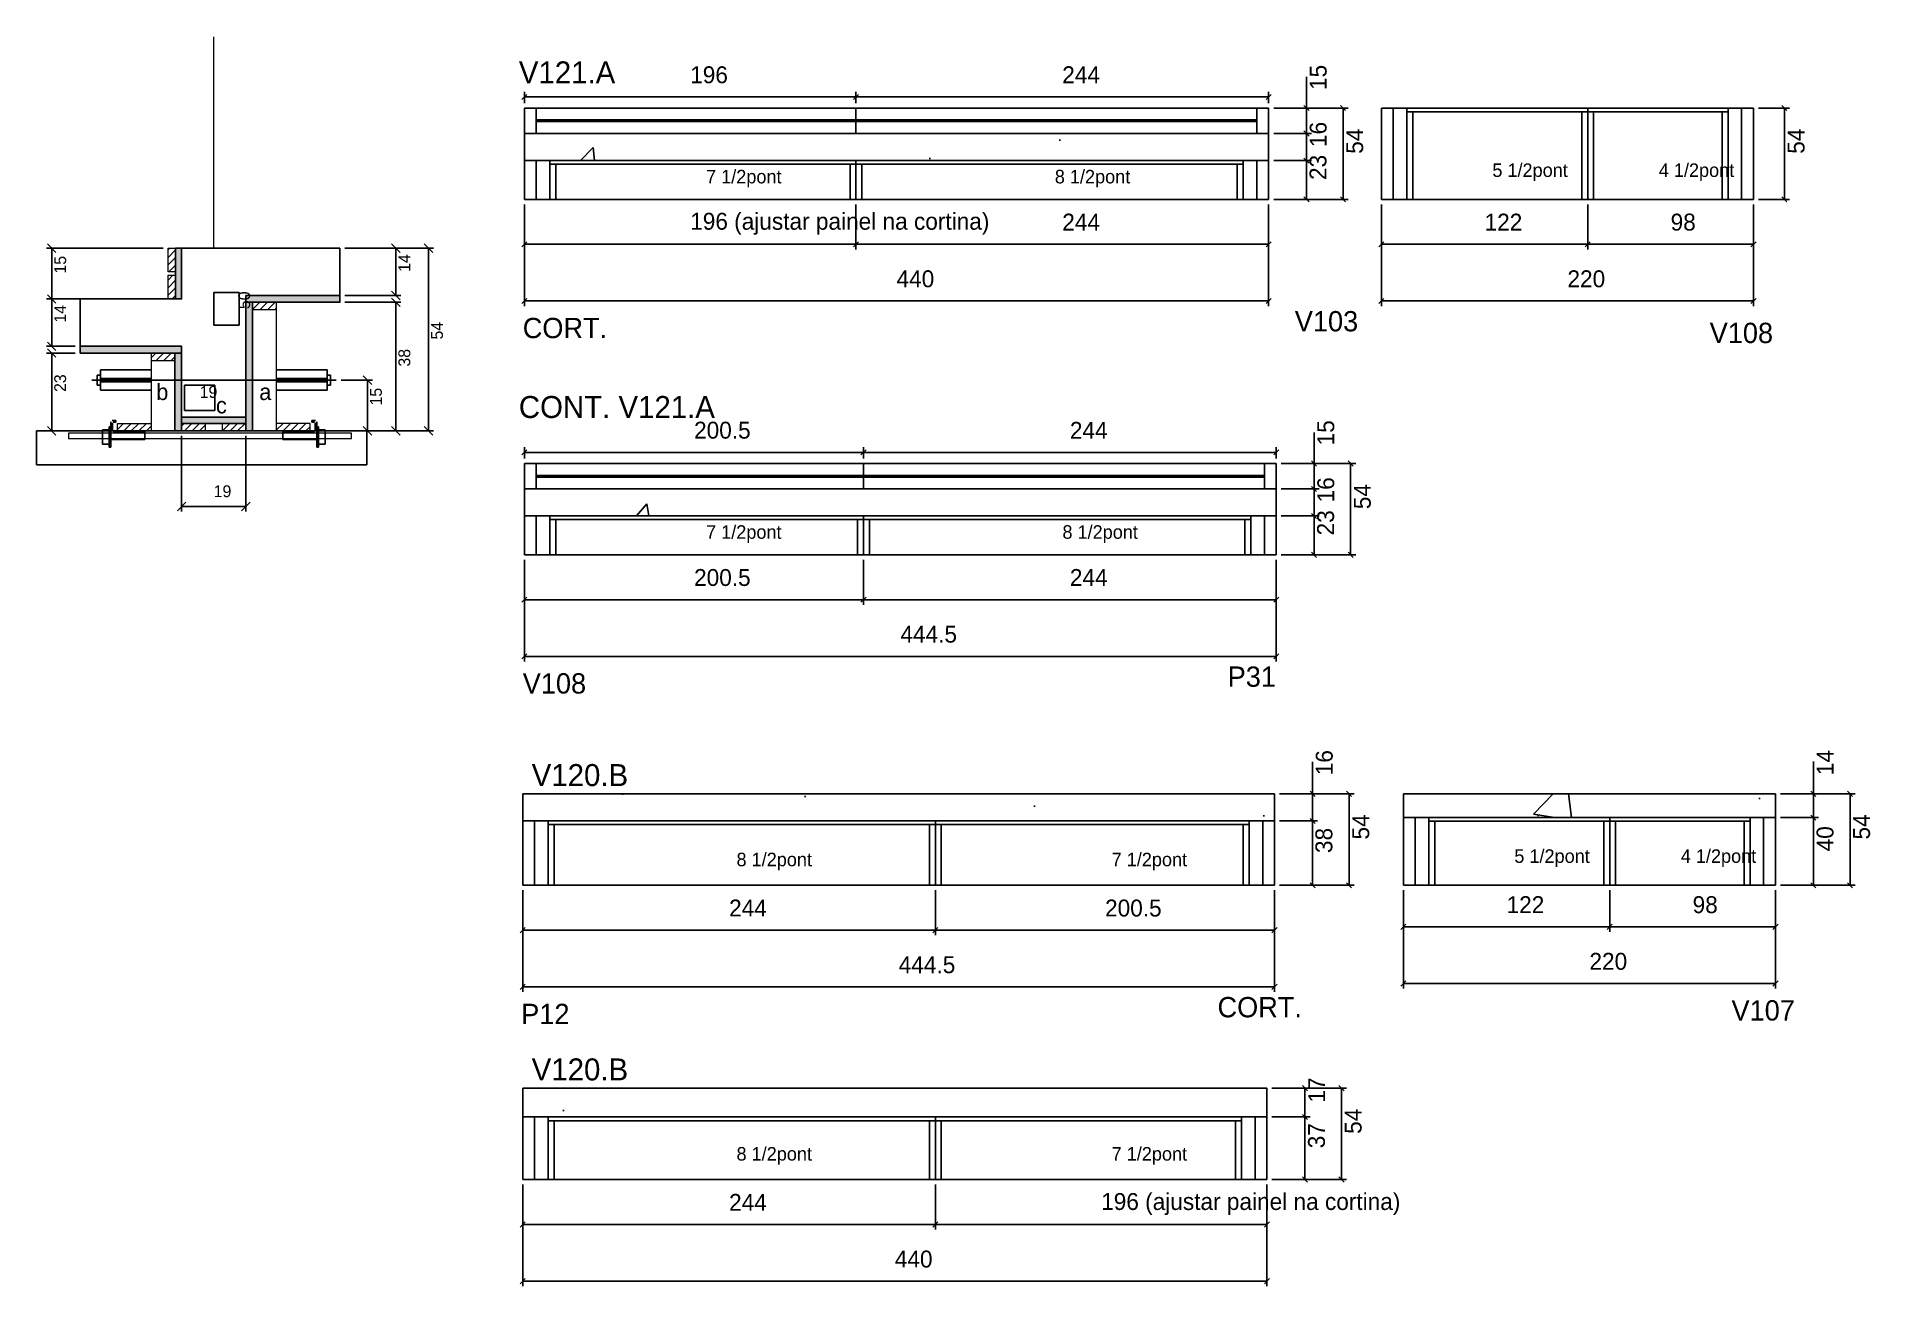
# Model space of a CAD drawing. Header units: metres. Extents: x 1733 to 2817, y 11588 to 12327.
import ezdxf

# ---------------------------------------------------------------- set-up
doc = ezdxf.new("R2010")
doc.units = ezdxf.units.M
for name, color, linetype in [('5', 7, 'Continuous'), ('barrote', 7, 'Continuous'), ('CONCRETO', 7, 'Continuous'), ('COTA', 7, 'Continuous'), ('Cota Seção (2x)', 7, 'Continuous'), ('detalhes', 7, 'Continuous'), ('Hachura', 7, 'Continuous'), ('Madeira', 7, 'Continuous'), ('Painéis', 7, 'Continuous'), ('presilha', 7, 'Continuous'), ('SARR_2.2x7', 7, 'Continuous'), ('SARR_3.5x7', 7, 'Continuous'), ('SCO-___-LAJ', 7, 'Continuous'), ('TENSOR', 7, 'Continuous'), ('texto', 7, 'Continuous'), ('Texto Seção', 7, 'Continuous')]:
    doc.layers.add(name, color=color, linetype=linetype)

msp = doc.modelspace()

# ---------------------------------------------------------------- hatches: boundary and pattern name
at = {"layer": 'COTA'}
h = msp.add_hatch(dxfattribs=at)
h.set_pattern_fill('AR-CONC')
h.paths.add_polyline_path([(2461.7, 12269.9), (2461.7, 12253.9), (2021.7, 12253.9), (2021.7, 12269.9), (2461.7, 12269.9)])
h = msp.add_hatch(dxfattribs=at)
h.set_pattern_fill('AR-CONC')
h.paths.add_polyline_path([(2466.2, 12059.8), (2466.2, 12043.8), (2026.2, 12043.8), (2026.2, 12059.8), (2466.2, 12059.8)])
h = msp.add_hatch(dxfattribs=at)
h.set_pattern_fill('AR-CONC')
h.paths.add_polyline_path([(2020.7, 11879.5), (2020.7, 11863.5), (2465.2, 11863.5), (2465.2, 11879.5), (2020.7, 11879.5)])
h = msp.add_hatch(dxfattribs=at)
h.set_pattern_fill('AR-CONC')
h.paths.add_polyline_path([(2761.4, 11879.5), (2541.4, 11879.5), (2541.4, 11865.5), (2761.4, 11865.5), (2761.4, 11879.5)])
h = msp.add_hatch(dxfattribs=at)
h.set_pattern_fill('AR-CONC')
h.paths.add_polyline_path([(2020.7, 11705.5), (2020.7, 11688.5), (2460.7, 11688.5), (2460.7, 11705.5), (2020.7, 11705.5)])
at = {"layer": 'Hachura'}
h = msp.add_hatch(dxfattribs=at)
h.set_pattern_fill('ANSI31')
h.paths.add_polyline_path([(1811, 12202.1), (1815.4, 12202.1), (1815.4, 12188.1), (1811, 12188.1), (1811, 12202.1)])
h = msp.add_hatch(color=7, dxfattribs=at)
h.dxf.hatch_style = 1
h.paths.add_polyline_path([(1815.4, 12202.1), (1819, 12202.1), (1819, 12172.1), (1815.4, 12172.1), (1815.4, 12202.1)])
h = msp.add_hatch(dxfattribs=at)
h.set_pattern_fill('ANSI31')
h.paths.add_polyline_path([(1811, 12186.1), (1815.4, 12186.1), (1815.4, 12172.1), (1811, 12172.1), (1811, 12186.1)])
h = msp.add_hatch(color=7, dxfattribs=at)
h.dxf.hatch_style = 1
h.paths.add_polyline_path([(1861, 12174.1), (1857, 12174.1), (1857, 12094.1), (1861, 12094.1), (1861, 12174.1)])
h = msp.add_hatch(color=7, dxfattribs=at)
h.dxf.hatch_style = 1
h.paths.add_polyline_path([(1857, 12170.1), (1857, 12174.1), (1912.6, 12174.1), (1912.6, 12170.1), (1857, 12170.1)])
h = msp.add_hatch(dxfattribs=at)
h.set_pattern_fill('ANSI31')
h.paths.add_polyline_path([(1861, 12165.7), (1861, 12170.1), (1875, 12170.1), (1875, 12165.7), (1861, 12165.7)])
h = msp.add_hatch(color=7, dxfattribs=at)
h.dxf.hatch_style = 1
h.paths.add_polyline_path([(1759, 12140.1), (1759, 12144.1), (1819, 12144.1), (1819, 12140.1), (1759, 12140.1)])
h = msp.add_hatch(dxfattribs=at)
h.set_pattern_fill('ANSI31')
h.paths.add_polyline_path([(1815, 12135.7), (1815, 12140.1), (1801, 12140.1), (1801, 12135.7), (1815, 12135.7)])
h = msp.add_hatch(color=7, dxfattribs=at)
h.dxf.hatch_style = 1
h.paths.add_polyline_path([(1815, 12140.1), (1819, 12140.1), (1819, 12094.1), (1815, 12094.1), (1815, 12140.1)])
h = msp.add_hatch(color=7, dxfattribs=at)
h.dxf.hatch_style = 1
h.paths.add_polyline_path([(1819, 12098.5), (1819, 12102.1), (1857, 12102.1), (1857, 12098.5), (1819, 12098.5)])
h = msp.add_hatch(dxfattribs=at)
h.set_pattern_fill('ANSI31')
h.paths.add_polyline_path([(1781, 12094.1), (1781, 12098.5), (1801, 12098.5), (1801, 12094.1), (1781, 12094.1)])
h = msp.add_hatch(dxfattribs=at)
h.set_pattern_fill('ANSI31')
h.paths.add_polyline_path([(1819, 12094.1), (1819, 12098.5), (1833, 12098.5), (1833, 12094.1), (1819, 12094.1)])
h = msp.add_hatch(dxfattribs=at)
h.set_pattern_fill('ANSI31')
h.paths.add_polyline_path([(1857, 12094.1), (1857, 12098.5), (1843, 12098.5), (1843, 12094.1), (1857, 12094.1)])
h = msp.add_hatch(dxfattribs=at)
h.set_pattern_fill('ANSI31')
h.paths.add_polyline_path([(1895, 12094.1), (1895, 12098.5), (1875, 12098.5), (1875, 12094.1), (1895, 12094.1)])

# ---------------------------------------------------------------- linework, layer by layer
at = {"color": 7, "lineweight": 25}
for p, q in [((1769, 12127.1), (1769, 12121.1)), ((1771, 12127.1), (1769, 12127.1)), ((1771, 12130.1), (1771, 12118.1)), ((1771, 12130.1), (1801, 12130.1)), ((1801, 12125.1), (1771, 12125.1)), ((1801, 12123.1), (1771, 12123.1)), ((1905, 12130.1), (1875, 12130.1)), ((1875, 12125.1), (1905, 12125.1)), ((1875, 12123.1), (1905, 12123.1)), ((1905, 12130.1), (1905, 12118.1)), ((1907, 12127.1), (1905, 12127.1)), ((1907, 12127.1), (1907, 12121.1)), ((1771, 12121.1), (1769, 12121.1)), ((1771, 12118.1), (1801, 12118.1)), ((1905, 12118.1), (1875, 12118.1)), ((1905, 12121.1), (1907, 12121.1))]:
    msp.add_line(p, q, dxfattribs=at)
at = {"layer": 'barrote', "color": 251, "lineweight": 25}
msp.add_lwpolyline([(1928.5, 12074.1), (1733.3, 12074.1), (1733.3, 12094.1), (1928.5, 12094.1)], close=True, dxfattribs=at)
at = {"layer": 'CONCRETO', "color": 251, "lineweight": 25}
msp.add_lwpolyline([(1912.6, 12202.1), (1912.6, 12174.1), (1857, 12174.1), (1857, 12102.1), (1819, 12102.1), (1819, 12144.1), (1759, 12144.1), (1759, 12172.1), (1819, 12172.1), (1819, 12202.1), (1912.6, 12202.1)], dxfattribs=at)
at = {"layer": 'COTA', "color": 4, "lineweight": 25}
for p, q in [((2484.1, 12284.9), (2484.1, 12303.3)), ((2021.7, 12287.9), (2021.7, 12294.5)), ((2021.7, 12291.5), (2217.7, 12291.5)), ((2217.7, 12287.9), (2217.7, 12294.5)), ((2217.7, 12287.9), (2217.7, 12294.5)), ((2217.7, 12291.5), (2461.7, 12291.5)), ((2461.7, 12287.9), (2461.7, 12294.5)), ((2464.7, 12284.9), (2508.7, 12284.9)), ((2464.7, 12284.9), (2487.1, 12284.9)), ((2484.1, 12269.9), (2484.1, 12284.9)), ((2505.7, 12284.9), (2505.7, 12230.9)), ((2751.4, 12284.9), (2769.7, 12284.9)), ((2766.7, 12284.9), (2766.7, 12230.9)), ((2464.7, 12269.9), (2487.1, 12269.9)), ((2464.7, 12269.9), (2487.1, 12269.9)), ((2484.1, 12253.9), (2484.1, 12269.9)), ((2464.7, 12253.9), (2487.1, 12253.9)), ((2464.7, 12253.9), (2487.1, 12253.9)), ((2484.1, 12253.9), (2484.1, 12230.9)), ((2464.7, 12230.9), (2487.1, 12230.9)), ((2464.7, 12230.9), (2508.7, 12230.9)), ((2751.4, 12230.9), (2769.7, 12230.9)), ((2021.7, 12227.9), (2021.7, 12201.4)), ((2021.7, 12227.9), (2021.7, 12167.9)), ((2217.7, 12227.9), (2217.7, 12201.4)), ((2217.7, 12227.9), (2217.7, 12201.4)), ((2461.7, 12227.9), (2461.7, 12201.4)), ((2461.7, 12227.9), (2461.7, 12167.9)), ((2528.4, 12227.9), (2528.4, 12201.4)), ((2528.4, 12227.9), (2528.4, 12167.9)), ((2650.4, 12227.9), (2650.4, 12201.4)), ((2650.4, 12227.9), (2650.4, 12201.4)), ((2748.4, 12227.9), (2748.4, 12201.4)), ((2748.4, 12227.9), (2748.4, 12167.9)), ((1808, 12202.1), (1739.2, 12202.1)), ((1742.2, 12172.1), (1742.2, 12202.1)), ((1915.6, 12202.1), (1968, 12202.1)), ((1915.6, 12202.1), (1948.7, 12202.1)), ((1945.7, 12202.1), (1945.7, 12174.1)), ((1965, 12094.1), (1965, 12202.1)), ((2217.7, 12204.4), (2021.7, 12204.4)), ((2461.7, 12204.4), (2217.7, 12204.4)), ((2528.4, 12204.4), (2650.4, 12204.4)), ((2650.4, 12204.4), (2748.4, 12204.4)), ((1808, 12172.1), (1739.2, 12172.1)), ((1756, 12172.1), (1739.2, 12172.1)), ((1742.2, 12172.1), (1742.2, 12144.1)), ((1915.6, 12174.1), (1948.7, 12174.1)), ((1915.6, 12170.1), (1948.7, 12170.1)), ((1945.7, 12170.1), (1945.7, 12094.1)), ((2461.7, 12170.9), (2021.7, 12170.9)), ((2528.4, 12170.9), (2748.4, 12170.9)), ((1756, 12144.1), (1739.2, 12144.1)), ((1756, 12140.1), (1739.2, 12140.1)), ((1742.2, 12094.1), (1742.2, 12140.1)), ((1913.3, 12124.1), (1931.9, 12124.1)), ((1928.9, 12124.1), (1928.9, 12094.1)), ((1782.4, 12094.1), (1739.2, 12094.1)), ((1819, 12091.1), (1819, 12046.4)), ((1857, 12091.1), (1857, 12046.4)), ((1893.6, 12094.1), (1968, 12094.1)), ((1893.6, 12094.1), (1948.7, 12094.1)), ((1913.3, 12094.1), (1931.9, 12094.1)), ((2488.6, 12074.8), (2488.6, 12093.2)), ((2021.7, 12077.8), (2021.7, 12084.4)), ((2021.7, 12081.4), (2222.2, 12081.4)), ((2222.2, 12077.8), (2222.2, 12084.4)), ((2222.2, 12077.8), (2222.2, 12084.4)), ((2222.2, 12081.4), (2466.2, 12081.4)), ((2466.2, 12077.8), (2466.2, 12084.4)), ((2469.2, 12074.8), (2513.2, 12074.8)), ((2469.2, 12074.8), (2491.6, 12074.8)), ((2488.6, 12059.8), (2488.6, 12074.8)), ((2510.2, 12074.8), (2510.2, 12020.8)), ((2469.2, 12059.8), (2491.6, 12059.8)), ((2469.2, 12059.8), (2491.6, 12059.8)), ((2488.6, 12043.8), (2488.6, 12059.8)), ((1857, 12049.4), (1819, 12049.4)), ((2469.2, 12043.8), (2491.6, 12043.8)), ((2469.2, 12043.8), (2491.6, 12043.8)), ((2488.6, 12043.8), (2488.6, 12020.8)), ((2021.7, 12017.8), (2021.7, 11991.3)), ((2021.7, 12017.8), (2021.7, 11957.8)), ((2222.2, 12017.8), (2222.2, 11991.3)), ((2222.2, 12017.8), (2222.2, 11991.3)), ((2466.2, 12017.8), (2466.2, 11991.3)), ((2466.2, 12017.8), (2466.2, 11957.8)), ((2469.2, 12020.8), (2491.6, 12020.8)), ((2469.2, 12020.8), (2513.2, 12020.8)), ((2222.2, 11994.3), (2021.7, 11994.3)), ((2466.2, 11994.3), (2222.2, 11994.3)), ((2466.2, 11960.8), (2021.7, 11960.8)), ((2487.7, 11879.5), (2487.7, 11898.5)), ((2783.8, 11879.5), (2783.8, 11898.6)), ((2468.2, 11879.5), (2490.7, 11879.5)), ((2468.2, 11879.5), (2512.3, 11879.5)), ((2487.7, 11863.5), (2487.7, 11879.5)), ((2509.3, 11879.5), (2509.3, 11825.5)), ((2764.4, 11879.5), (2808.5, 11879.5)), ((2764.4, 11879.5), (2786.8, 11879.5)), ((2783.8, 11865.5), (2783.8, 11879.5)), ((2805.5, 11879.5), (2805.5, 11825.5)), ((2468.2, 11863.5), (2490.7, 11863.5)), ((2468.2, 11863.5), (2490.7, 11863.5)), ((2487.7, 11863.5), (2487.7, 11825.5)), ((2764.4, 11865.5), (2786.8, 11865.5)), ((2764.4, 11865.5), (2786.8, 11865.5)), ((2783.8, 11865.5), (2783.8, 11825.5)), ((2020.7, 11822.5), (2020.7, 11795.9)), ((2020.7, 11822.5), (2020.7, 11762.4)), ((2264.7, 11822.5), (2264.7, 11795.9)), ((2264.7, 11822.5), (2264.7, 11795.9)), ((2465.2, 11822.5), (2465.2, 11795.9)), ((2465.2, 11822.5), (2465.2, 11762.4)), ((2468.2, 11825.5), (2490.7, 11825.5)), ((2468.2, 11825.5), (2512.3, 11825.5)), ((2541.4, 11822.5), (2541.4, 11797.9)), ((2541.4, 11822.5), (2541.4, 11764.4)), ((2663.4, 11822.5), (2663.4, 11797.9)), ((2663.4, 11822.5), (2663.4, 11797.9)), ((2761.4, 11822.5), (2761.4, 11797.9)), ((2761.4, 11822.5), (2761.4, 11764.4)), ((2764.4, 11825.5), (2808.5, 11825.5)), ((2764.4, 11825.5), (2786.8, 11825.5)), ((2020.7, 11798.9), (2264.7, 11798.9)), ((2264.7, 11798.9), (2465.2, 11798.9)), ((2541.4, 11800.9), (2663.4, 11800.9)), ((2663.4, 11800.9), (2761.4, 11800.9)), ((2020.7, 11765.4), (2465.2, 11765.4)), ((2541.4, 11767.4), (2761.4, 11767.4)), ((2463.7, 11705.5), (2486.2, 11705.5)), ((2463.7, 11705.5), (2507.8, 11705.5)), ((2483.2, 11688.5), (2483.2, 11705.5)), ((2504.8, 11705.5), (2504.8, 11651.5)), ((2463.7, 11688.5), (2486.2, 11688.5)), ((2463.7, 11688.5), (2486.2, 11688.5)), ((2483.2, 11688.5), (2483.2, 11651.5)), ((2020.7, 11648.5), (2020.7, 11621.9)), ((2020.7, 11648.5), (2020.7, 11588.4)), ((2264.7, 11648.5), (2264.7, 11621.9)), ((2264.7, 11648.5), (2264.7, 11621.9)), ((2460.7, 11648.5), (2460.7, 11621.9)), ((2460.7, 11648.5), (2460.7, 11588.4)), ((2463.7, 11651.5), (2486.2, 11651.5)), ((2463.7, 11651.5), (2507.8, 11651.5)), ((2020.7, 11624.9), (2264.7, 11624.9)), ((2264.7, 11624.9), (2460.7, 11624.9)), ((2020.7, 11591.4), (2460.7, 11591.4))]:
    msp.add_line(p, q, dxfattribs=at)
at = {"layer": 'COTA', "color": 0, "lineweight": 25}
for p, q in [((2023.2, 12293), (2020.2, 12290)), ((2216.2, 12290), (2219.2, 12293)), ((2219.2, 12293), (2216.2, 12290)), ((2460.2, 12290), (2463.2, 12293)), ((2485.6, 12283.4), (2482.6, 12286.4)), ((2507.2, 12283.4), (2504.2, 12286.4)), ((2768.2, 12283.4), (2765.2, 12286.4)), ((2485.6, 12268.4), (2482.6, 12271.4)), ((2482.6, 12271.4), (2485.6, 12268.4)), ((2485.6, 12252.4), (2482.6, 12255.4)), ((2482.6, 12255.4), (2485.6, 12252.4)), ((2482.6, 12232.4), (2485.6, 12229.4)), ((2504.2, 12232.4), (2507.2, 12229.4)), ((2765.2, 12232.4), (2768.2, 12229.4)), ((2023.2, 12205.9), (2020.2, 12202.9)), ((2219.2, 12205.9), (2216.2, 12202.9)), ((2216.2, 12202.9), (2219.2, 12205.9)), ((2460.2, 12202.9), (2463.2, 12205.9)), ((2529.9, 12205.9), (2526.9, 12202.9)), ((2648.9, 12202.9), (2651.9, 12205.9)), ((2651.9, 12205.9), (2648.9, 12202.9)), ((2746.9, 12202.9), (2749.9, 12205.9)), ((2023.2, 12172.4), (2020.2, 12169.4)), ((2460.2, 12169.4), (2463.2, 12172.4)), ((2529.9, 12172.4), (2526.9, 12169.4)), ((2746.9, 12169.4), (2749.9, 12172.4)), ((2023.2, 12082.9), (2020.2, 12079.9)), ((2220.7, 12079.9), (2223.7, 12082.9)), ((2223.7, 12082.9), (2220.7, 12079.9)), ((2464.7, 12079.9), (2467.7, 12082.9)), ((2490.1, 12073.3), (2487.1, 12076.3)), ((2511.7, 12073.3), (2508.7, 12076.3)), ((2490.1, 12058.3), (2487.1, 12061.3)), ((2487.1, 12061.3), (2490.1, 12058.3)), ((2490.1, 12042.3), (2487.1, 12045.3)), ((2487.1, 12045.3), (2490.1, 12042.3)), ((2487.1, 12022.3), (2490.1, 12019.3)), ((2508.7, 12022.3), (2511.7, 12019.3)), ((2023.2, 11995.8), (2020.2, 11992.8)), ((2223.7, 11995.8), (2220.7, 11992.8)), ((2220.7, 11992.8), (2223.7, 11995.8)), ((2464.7, 11992.8), (2467.7, 11995.8)), ((2023.2, 11962.3), (2020.2, 11959.3)), ((2464.7, 11959.3), (2467.7, 11962.3)), ((2489.2, 11878), (2486.2, 11881)), ((2510.8, 11878), (2507.8, 11881)), ((2785.3, 11878), (2782.3, 11881)), ((2807, 11878), (2804, 11881)), ((2489.2, 11862), (2486.2, 11865)), ((2486.2, 11865), (2489.2, 11862)), ((2785.3, 11864), (2782.3, 11867)), ((2782.3, 11867), (2785.3, 11864)), ((2486.2, 11827), (2489.2, 11824)), ((2507.8, 11827), (2510.8, 11824)), ((2782.3, 11827), (2785.3, 11824)), ((2804, 11827), (2807, 11824)), ((2022.2, 11800.4), (2019.2, 11797.4)), ((2263.2, 11797.4), (2266.2, 11800.4)), ((2266.2, 11800.4), (2263.2, 11797.4)), ((2463.7, 11797.4), (2466.7, 11800.4)), ((2542.9, 11802.4), (2539.9, 11799.4)), ((2661.9, 11799.4), (2664.9, 11802.4)), ((2664.9, 11802.4), (2661.9, 11799.4)), ((2759.9, 11799.4), (2762.9, 11802.4)), ((2022.2, 11766.9), (2019.2, 11763.9)), ((2463.7, 11763.9), (2466.7, 11766.9)), ((2542.9, 11768.9), (2539.9, 11765.9)), ((2759.9, 11765.9), (2762.9, 11768.9)), ((2484.7, 11704), (2481.7, 11707)), ((2506.3, 11704), (2503.3, 11707)), ((2484.7, 11687), (2481.7, 11690)), ((2481.7, 11690), (2484.7, 11687)), ((2481.7, 11653), (2484.7, 11650)), ((2503.3, 11653), (2506.3, 11650)), ((2022.2, 11626.4), (2019.2, 11623.4)), ((2263.2, 11623.4), (2266.2, 11626.4)), ((2266.2, 11626.4), (2263.2, 11623.4)), ((2459.2, 11623.4), (2462.2, 11626.4)), ((2022.2, 11592.9), (2019.2, 11589.9)), ((2459.2, 11589.9), (2462.2, 11592.9))]:
    msp.add_line(p, q, dxfattribs=at)
at = {"layer": 'COTA', "color": 241, "lineweight": 25}
for p, q in [((2461.7, 12269.9), (2021.7, 12269.9)), ((2021.7, 12253.9), (2021.7, 12269.9)), ((2461.7, 12253.9), (2461.7, 12269.9)), ((2466.2, 12059.8), (2021.7, 12059.8)), ((2021.7, 12043.8), (2021.7, 12059.8)), ((2466.2, 12043.8), (2466.2, 12059.8)), ((2020.7, 11879.5), (2465.2, 11879.5)), ((2020.7, 11863.5), (2020.7, 11879.5)), ((2465.2, 11863.5), (2465.2, 11879.5)), ((2761.4, 11879.5), (2541.4, 11879.5)), ((2541.4, 11879.5), (2541.4, 11865.5)), ((2761.4, 11865.5), (2761.4, 11879.5)), ((2020.7, 11705.5), (2460.7, 11705.5)), ((2020.7, 11688.5), (2020.7, 11705.5)), ((2460.7, 11688.5), (2460.7, 11705.5))]:
    msp.add_line(p, q, dxfattribs=at)
at = {"layer": 'COTA', "color": 0, "lineweight": 25}
for points in [[(1744.7, 12199.6), (1739.7, 12204.6)], [(1948.2, 12199.6), (1943.2, 12204.6)], [(1967.5, 12199.6), (1962.5, 12204.6)], [(1943.2, 12176.6), (1948.2, 12171.6)], [(1744.7, 12169.6), (1739.7, 12174.6)], [(1739.7, 12174.6), (1744.7, 12169.6)], [(1948.2, 12167.6), (1943.2, 12172.6)], [(1739.7, 12146.6), (1744.7, 12141.6)], [(1744.7, 12137.6), (1739.7, 12142.6)], [(1931.4, 12121.6), (1926.4, 12126.6)], [(1739.7, 12096.6), (1744.7, 12091.6)], [(1926.4, 12096.6), (1931.4, 12091.6)], [(1943.2, 12096.6), (1948.2, 12091.6)], [(1962.5, 12096.6), (1967.5, 12091.6)], [(1821.5, 12051.9), (1816.5, 12046.9)], [(1854.5, 12046.9), (1859.5, 12051.9)]]:
    msp.add_lwpolyline(points, dxfattribs=at)
at = {"layer": 'Cota Seção (2x)', "color": 180, "lineweight": 25}
for p, q in [((1853, 12175.8), (1838, 12175.8)), ((1838, 12175.8), (1838, 12156.5)), ((1853, 12156.5), (1853, 12175.8)), ((1838, 12156.5), (1853, 12156.5)), ((1838.7, 12121.1), (1820.7, 12121.1)), ((1820.7, 12121.1), (1820.7, 12106.1)), ((1838.7, 12106.1), (1838.7, 12121.1)), ((1820.7, 12106.1), (1838.7, 12106.1))]:
    msp.add_line(p, q, dxfattribs=at)
at = {"layer": 'Madeira', "color": 126, "lineweight": 18}
for points in [[(1811, 12202.1), (1815.4, 12202.1), (1815.4, 12188.1), (1811, 12188.1)], [(1811, 12186.1), (1815.4, 12186.1), (1815.4, 12172.1), (1811, 12172.1)], [(1861, 12165.7), (1861, 12170.1), (1875, 12170.1), (1875, 12165.7)], [(1861, 12170.1), (1875, 12170.1), (1875, 12094.1), (1861, 12094.1)], [(1815, 12135.7), (1815, 12140.1), (1801, 12140.1), (1801, 12135.7)], [(1815, 12140.1), (1801, 12140.1), (1801, 12094.1), (1815, 12094.1)], [(1781, 12094.1), (1781, 12098.5), (1801, 12098.5), (1801, 12094.1)], [(1819, 12094.1), (1819, 12098.5), (1833, 12098.5), (1833, 12094.1)], [(1857, 12094.1), (1857, 12098.5), (1843, 12098.5), (1843, 12094.1)], [(1895, 12094.1), (1895, 12098.5), (1875, 12098.5), (1875, 12094.1)]]:
    msp.add_lwpolyline(points, close=True, dxfattribs=at)
at = {"layer": 'Painéis', "color": 200, "lineweight": 25}
for p, q in [((2021.7, 12269.9), (2021.7, 12284.9)), ((2021.7, 12284.9), (2461.7, 12284.9)), ((2217.7, 12269.9), (2217.7, 12284.9)), ((2461.7, 12284.9), (2461.7, 12269.9)), ((2528.4, 12284.9), (2748.4, 12284.9)), ((2528.4, 12230.9), (2528.4, 12284.9)), ((2650.4, 12230.9), (2650.4, 12284.9)), ((2748.4, 12230.9), (2748.4, 12284.9)), ((2461.7, 12269.9), (2021.7, 12269.9)), ((2461.7, 12253.9), (2021.7, 12253.9)), ((2021.7, 12230.9), (2021.7, 12253.9)), ((2217.7, 12230.9), (2217.7, 12253.9)), ((2461.7, 12230.9), (2461.7, 12253.9)), ((2461.7, 12230.9), (2021.7, 12230.9)), ((2528.4, 12230.9), (2748.4, 12230.9)), ((2021.7, 12059.8), (2021.7, 12074.8)), ((2021.7, 12074.8), (2466.2, 12074.8)), ((2222.2, 12059.8), (2222.2, 12074.8)), ((2466.2, 12074.8), (2466.2, 12059.8)), ((2466.2, 12059.8), (2021.7, 12059.8)), ((2466.2, 12043.8), (2021.7, 12043.8)), ((2021.7, 12020.8), (2021.7, 12043.8)), ((2222.2, 12020.8), (2222.2, 12043.8)), ((2466.2, 12020.8), (2466.2, 12043.8)), ((2466.2, 12020.8), (2021.7, 12020.8)), ((2020.7, 11863.5), (2465.2, 11863.5)), ((2020.7, 11825.5), (2020.7, 11863.5)), ((2264.7, 11825.5), (2264.7, 11863.5)), ((2465.2, 11825.5), (2465.2, 11863.5)), ((2541.4, 11865.5), (2761.4, 11865.5)), ((2541.4, 11825.5), (2541.4, 11865.5)), ((2663.4, 11825.5), (2663.4, 11865.5)), ((2761.4, 11825.5), (2761.4, 11865.5)), ((2020.7, 11825.5), (2465.2, 11825.5)), ((2541.4, 11825.5), (2761.4, 11825.5)), ((2020.7, 11688.5), (2460.7, 11688.5)), ((2020.7, 11651.5), (2020.7, 11688.5)), ((2264.7, 11651.5), (2264.7, 11688.5)), ((2460.7, 11651.5), (2460.7, 11688.5)), ((2020.7, 11651.5), (2460.7, 11651.5))]:
    msp.add_line(p, q, dxfattribs=at)
for points in [[(1815.4, 12202.1), (1819, 12202.1), (1819, 12172.1), (1815.4, 12172.1)], [(1857, 12170.1), (1857, 12174.1), (1912.6, 12174.1), (1912.6, 12170.1)], [(1861, 12170.1), (1857, 12170.1), (1857, 12094.1), (1861, 12094.1)], [(1759, 12140.1), (1759, 12144.1), (1819, 12144.1), (1819, 12140.1)], [(1815, 12140.1), (1819, 12140.1), (1819, 12094.1), (1815, 12094.1)], [(1819, 12098.5), (1819, 12102.1), (1857, 12102.1), (1857, 12098.5)]]:
    msp.add_lwpolyline(points, close=True, dxfattribs=at)
at = {"layer": 'presilha', "color": 1, "lineweight": 25}
for p, q in [((1780.2, 12100.2), (1777.9, 12100.2)), ((1780.2, 12100.2), (1780.2, 12099.2)), ((1895.9, 12100.2), (1895.9, 12099.2)), ((1895.9, 12100.2), (1898.1, 12100.2)), ((1772.2, 12094.8), (1776.2, 12094.8)), ((1772.2, 12094.8), (1772.2, 12086.2)), ((1776.2, 12096.5), (1777.2, 12096.5)), ((1776.2, 12084.5), (1776.2, 12096.5)), ((1776.2, 12094.8), (1776.2, 12086.2)), ((1777.2, 12093.3), (1777.2, 12099.4)), ((1777.2, 12096.5), (1777.2, 12084.5)), ((1797.2, 12088.9), (1777.2, 12088.9)), ((1778.2, 12093.9), (1778.2, 12098.8)), ((1780.2, 12099.2), (1778.5, 12099.2)), ((1797.2, 12093.5), (1778.5, 12093.5)), ((1797.2, 12093.5), (1797.2, 12088.9)), ((1878.9, 12093.5), (1878.9, 12088.9)), ((1878.9, 12093.5), (1897.5, 12093.5)), ((1878.9, 12088.9), (1898.9, 12088.9)), ((1895.9, 12099.2), (1897.5, 12099.2)), ((1897.9, 12093.9), (1897.9, 12098.8)), ((1898.9, 12093.3), (1898.9, 12099.4)), ((1899.9, 12096.5), (1898.9, 12096.5)), ((1898.9, 12096.5), (1898.9, 12084.5)), ((1899.9, 12084.5), (1899.9, 12096.5)), ((1903.9, 12094.8), (1899.9, 12094.8)), ((1899.9, 12094.8), (1899.9, 12086.2)), ((1903.9, 12094.8), (1903.9, 12086.2)), ((1776.2, 12086.2), (1772.2, 12086.2)), ((1777.2, 12084.5), (1776.2, 12084.5)), ((1898.9, 12084.5), (1899.9, 12084.5)), ((1899.9, 12086.2), (1903.9, 12086.2))]:
    msp.add_line(p, q, dxfattribs=at)
at = {"layer": 'SARR_2.2x7', "color": 40, "lineweight": 25}
for p, q in [((2028.7, 12269.9), (2028.7, 12284.9)), ((2454.7, 12284.9), (2454.7, 12269.9)), ((2535.4, 12230.9), (2535.4, 12284.9)), ((2741.4, 12230.9), (2741.4, 12284.9)), ((2028.7, 12277.9), (2454.7, 12277.9)), ((2454.7, 12276.9), (2028.7, 12276.9)), ((2543.4, 12282.7), (2650.4, 12282.7)), ((2650.4, 12282.7), (2733.4, 12282.7)), ((2028.7, 12230.9), (2028.7, 12253.9)), ((2217.7, 12251.7), (2036.7, 12251.7)), ((2446.7, 12251.7), (2217.7, 12251.7)), ((2454.7, 12230.9), (2454.7, 12253.9)), ((2028.7, 12059.8), (2028.7, 12074.8)), ((2028.7, 12067.8), (2459.2, 12067.8)), ((2459.2, 12059.8), (2459.2, 12074.8)), ((2459.2, 12066.8), (2028.7, 12066.8)), ((2028.7, 12020.8), (2028.7, 12043.8)), ((2222.2, 12041.6), (2036.7, 12041.6)), ((2451.2, 12041.6), (2222.2, 12041.6)), ((2459.2, 12020.8), (2459.2, 12043.8)), ((2027.7, 11825.5), (2027.7, 11863.5)), ((2035.7, 11861.3), (2264.7, 11861.3)), ((2264.7, 11861.3), (2450.2, 11861.3)), ((2458.2, 11825.5), (2458.2, 11863.5)), ((2548.4, 11825.5), (2548.4, 11865.5)), ((2556.4, 11863.3), (2663.4, 11863.3)), ((2663.4, 11863.3), (2746.4, 11863.3)), ((2754.4, 11825.5), (2754.4, 11865.5)), ((2027.7, 11651.5), (2027.7, 11688.5)), ((2453.7, 11651.5), (2453.7, 11688.5)), ((2035.7, 11686.3), (2264.7, 11686.3)), ((2264.7, 11686.3), (2445.7, 11686.3))]:
    msp.add_line(p, q, dxfattribs=at)
at = {"layer": 'SARR_3.5x7', "color": 81, "lineweight": 25}
for p, q in [((2543.4, 12284.9), (2543.4, 12230.9)), ((2733.4, 12284.9), (2733.4, 12230.9)), ((2546.9, 12282.7), (2546.9, 12230.9)), ((2646.9, 12282.7), (2646.9, 12230.9)), ((2650.4, 12282.7), (2650.4, 12230.9)), ((2653.9, 12282.7), (2653.9, 12230.9)), ((2729.9, 12282.7), (2729.9, 12230.9)), ((2036.7, 12253.9), (2036.7, 12230.9)), ((2040.2, 12251.7), (2040.2, 12230.9)), ((2214.2, 12251.7), (2214.2, 12230.9)), ((2217.7, 12251.7), (2217.7, 12230.9)), ((2221.2, 12251.7), (2221.2, 12230.9)), ((2443.2, 12251.7), (2443.2, 12230.9)), ((2446.7, 12253.9), (2446.7, 12230.9)), ((2040.2, 12230.9), (2036.7, 12230.9)), ((2217.7, 12230.9), (2214.2, 12230.9)), ((2221.2, 12230.9), (2217.7, 12230.9)), ((2446.7, 12230.9), (2443.2, 12230.9)), ((2543.4, 12230.9), (2546.9, 12230.9)), ((2646.9, 12230.9), (2650.4, 12230.9)), ((2650.4, 12230.9), (2653.9, 12230.9)), ((2729.9, 12230.9), (2733.4, 12230.9)), ((2036.7, 12043.8), (2036.7, 12020.8)), ((2040.2, 12041.6), (2040.2, 12020.8)), ((2218.7, 12041.6), (2218.7, 12020.8)), ((2222.2, 12041.6), (2222.2, 12020.8)), ((2225.7, 12041.6), (2225.7, 12020.8)), ((2447.7, 12041.6), (2447.7, 12020.8)), ((2451.2, 12043.8), (2451.2, 12020.8)), ((2040.2, 12020.8), (2036.7, 12020.8)), ((2222.2, 12020.8), (2218.7, 12020.8)), ((2225.7, 12020.8), (2222.2, 12020.8)), ((2451.2, 12020.8), (2447.7, 12020.8)), ((2035.7, 11863.5), (2035.7, 11825.5)), ((2039.2, 11861.3), (2039.2, 11825.5)), ((2261.2, 11861.3), (2261.2, 11825.5)), ((2264.7, 11861.3), (2264.7, 11825.5)), ((2268.2, 11861.3), (2268.2, 11825.5)), ((2446.7, 11861.3), (2446.7, 11825.5)), ((2450.2, 11863.5), (2450.2, 11825.5)), ((2556.4, 11865.5), (2556.4, 11825.5)), ((2559.9, 11863.3), (2559.9, 11825.5)), ((2659.9, 11863.3), (2659.9, 11825.5)), ((2663.4, 11863.3), (2663.4, 11825.5)), ((2666.9, 11863.3), (2666.9, 11825.5)), ((2742.9, 11863.3), (2742.9, 11825.5)), ((2746.4, 11865.5), (2746.4, 11825.5)), ((2035.7, 11825.5), (2039.2, 11825.5)), ((2261.2, 11825.5), (2264.7, 11825.5)), ((2264.7, 11825.5), (2268.2, 11825.5)), ((2446.7, 11825.5), (2450.2, 11825.5)), ((2556.4, 11825.5), (2559.9, 11825.5)), ((2659.9, 11825.5), (2663.4, 11825.5)), ((2663.4, 11825.5), (2666.9, 11825.5)), ((2742.9, 11825.5), (2746.4, 11825.5)), ((2035.7, 11688.5), (2035.7, 11651.5)), ((2445.7, 11688.5), (2445.7, 11651.5)), ((2039.2, 11686.3), (2039.2, 11651.5)), ((2261.2, 11686.3), (2261.2, 11651.5)), ((2264.7, 11686.3), (2264.7, 11651.5)), ((2268.2, 11686.3), (2268.2, 11651.5)), ((2442.2, 11686.3), (2442.2, 11651.5)), ((2035.7, 11651.5), (2039.2, 11651.5)), ((2261.2, 11651.5), (2264.7, 11651.5)), ((2264.7, 11651.5), (2268.2, 11651.5)), ((2442.2, 11651.5), (2445.7, 11651.5))]:
    msp.add_line(p, q, dxfattribs=at)
at = {"layer": 'SCO-___-LAJ', "color": 1, "lineweight": 0}
msp.add_lwpolyline([(1919.5, 12092.8), (1752.2, 12092.8), (1752.2, 12089.6), (1919.5, 12089.6)], close=True, dxfattribs=at)
at = {"layer": 'TENSOR', "color": 3, "lineweight": 25}
msp.add_line((1766, 12124.1), (1910.3, 12124.1), dxfattribs=at)
at = {"layer": 'Texto Seção', "color": 252, "lineweight": 15}
msp.add_line((1838, 12202.1), (1838, 12327.1), dxfattribs=at)

# ---------------------------------------------------------------- texts
at = {"layer": '5', "color": 5, "lineweight": 25}
for s, rotation, p in [('V103', 0, (2477.2, 12152.9)), ('CORT.', 360, (2020.7, 12148.9)), ('V108', 0, (2722.5, 12146)), ('V108', 360, (2020.7, 11938.8)), ('P31', 0, (2437.5, 11942.8)), ('P12', 360, (2019.8, 11743.4)), ('CORT.', 0, (2431.5, 11747.4)), ('V107', 0, (2735.4, 11745.5))]:
    msp.add_text(s, height=12, rotation=rotation, dxfattribs=at).set_placement(p)
at = {"layer": 'COTA', "color": 240, "lineweight": 25}
for s, p in [('196', (2119.7, 12299.6)), ('244', (2339.7, 12299.6)), ('196 (ajustar painel na cortina)', (2119.7, 12213)), ('244', (2339.7, 12212.5)), ('122', (2589.4, 12212.5)), ('98', (2699.4, 12212.5)), ('440', (2241.7, 12179)), ('220', (2638.4, 12179)), ('200.5', (2122, 12089.5)), ('244', (2344.2, 12089.4)), ('200.5', (2122, 12002.4)), ('244', (2344.2, 12002.4)), ('444.5', (2244, 11968.9)), ('122', (2602.4, 11809)), ('98', (2712.4, 11809)), ('244', (2142.7, 11807)), ('200.5', (2365, 11807)), ('220', (2651.4, 11775.5)), ('444.5', (2243, 11773.5)), ('244', (2142.7, 11633)), ('196 (ajustar painel na cortina)', (2362.7, 11633.5)), ('440', (2240.7, 11599.5))]:
    msp.add_text(s, height=10, dxfattribs=at).set_placement(p)
for s, p in [('15', (2496, 12295.6)), ('16', (2496, 12261.9)), ('54', (2517.6, 12257.9)), ('54', (2778.6, 12257.9)), ('23', (2495.9, 12242.4)), ('15', (2500.5, 12085.5)), ('16', (2500.5, 12051.8)), ('54', (2522.1, 12047.8)), ('23', (2500.4, 12032.3)), ('16', (2499.6, 11890.5)), ('14', (2795.8, 11890.5)), ('54', (2521.2, 11852.5)), ('54', (2817.3, 11852.5)), ('38', (2499.4, 11844.5)), ('40', (2795.7, 11845.5)), ('17', (2495.1, 11697)), ('54', (2516.7, 11678.5)), ('37', (2495, 11670))]:
    msp.add_text(s, height=10, rotation=90, dxfattribs=at).set_placement(p)
at = {"layer": 'COTA', "color": 1, "lineweight": 25}
for s, p in [('15', (1750.7, 12187.1)), ('14', (1954.2, 12188.1)), ('14', (1750.7, 12158.1)), ('54', (1973.5, 12148.1)), ('38', (1954.2, 12132.1)), ('23', (1750.7, 12117.1)), ('15', (1937.4, 12109.1))]:
    msp.add_text(s, height=7, rotation=90, dxfattribs=at).set_placement(p)
msp.add_text('19', height=7, dxfattribs=at).set_placement((1838, 12054.9))
at = {"layer": 'Cota Seção (2x)', "color": 1, "lineweight": 25}
msp.add_text('50', height=7, rotation=90, dxfattribs=at).set_placement((1859.5, 12166.1))
msp.add_text('19', height=7, dxfattribs=at).set_placement((1829.7, 12113.6))
at = {"layer": 'detalhes', "color": 4, "lineweight": 25}
for s, p in [('b', (1804, 12112.3)), ('c', (1839.3, 12104.4)), ('a', (1864.9, 12112.3))]:
    msp.add_text(s, height=9.6, dxfattribs=at).set_placement(p)
at = {"layer": 'texto', "color": 2, "lineweight": 25}
for s, p in [('5 1/2pont', (2594, 12244.2)), ('4 1/2pont', (2692.4, 12244.2)), ('7 1/2pont', (2129.1, 12240.4)), ('8 1/2pont', (2335.3, 12240.4)), ('7 1/2pont', (2129.1, 12030.3)), ('8 1/2pont', (2339.8, 12030.3)), ('8 1/2pont', (2147.1, 11836.7)), ('7 1/2pont', (2368.9, 11836.7)), ('5 1/2pont', (2607, 11838.7)), ('4 1/2pont', (2705.4, 11838.7)), ('8 1/2pont', (2147.1, 11662.7)), ('7 1/2pont', (2368.9, 11662.7))]:
    msp.add_text(s, height=8, dxfattribs=at).set_placement(p)
at = {"layer": 'Texto Seção', "color": 7, "lineweight": 15}
for s, p in [('V121.A', (2018.4, 12299.5)), ('CONT. V121.A', (2018.4, 12101.7)), ('V120.B', (2026, 11884.1)), ('V120.B', (2026, 11710.1))]:
    msp.add_text(s, height=13, dxfattribs=at).set_placement(p)

doc.saveas('drawing.dxf')
